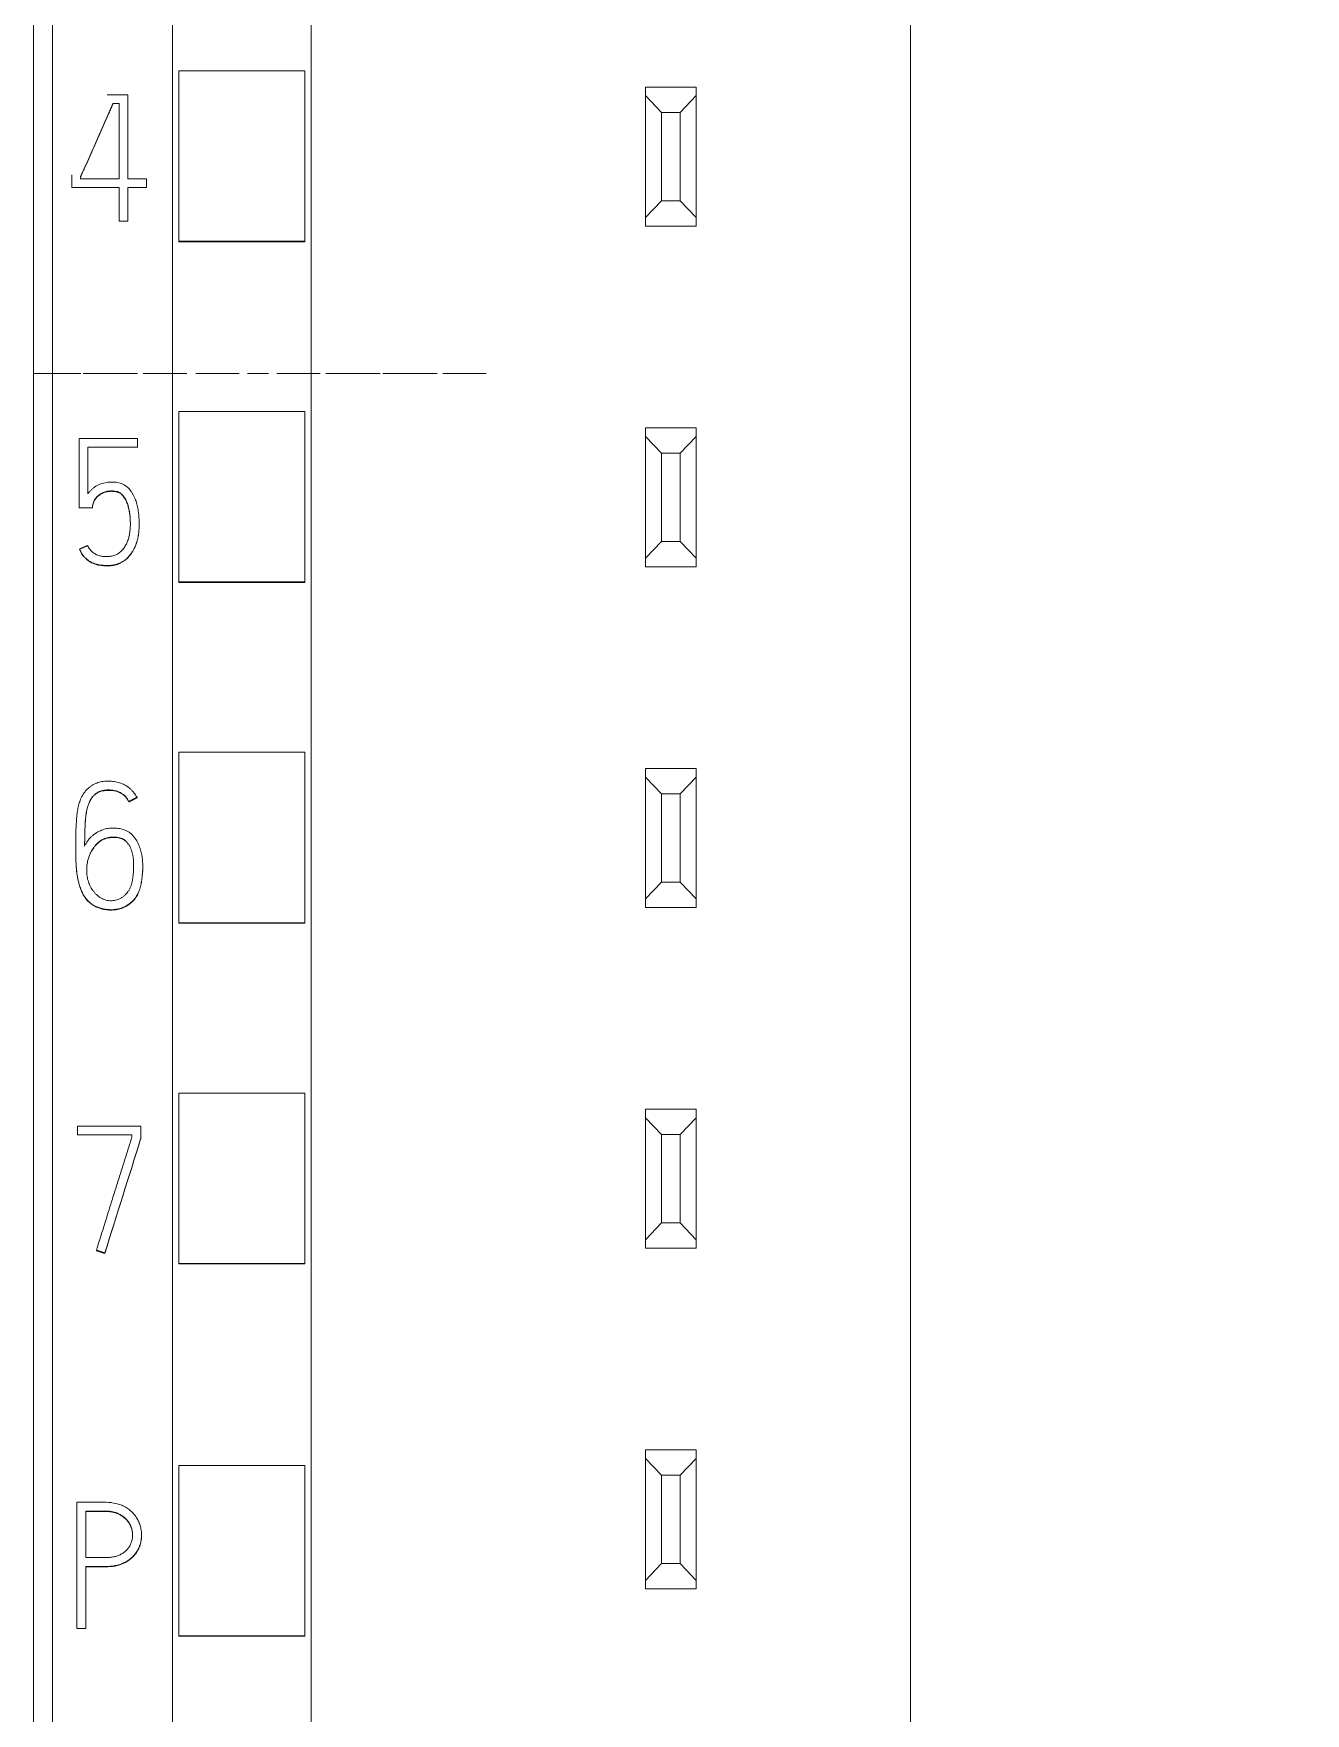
# Model space of a CAD drawing. Header units: millimetres. Extents: x 42151 to 59780, y 37376 to 44547.
# Drawn here: x 47961.03 to 47981.18, y 43200.67 to 43227.3 of the extents above; entities that cross this region are included whole.
import ezdxf

# ---------------------------------------------------------------- set-up
doc = ezdxf.new("R2010")
doc.units = ezdxf.units.MM
doc.set_wipeout_variables(frame=1)
doc.layers.add('000-PI-Oprema', color=30, linetype='Continuous', lineweight=5)
doc.layers.add('SI-ORMAR-Oprema', color=30, linetype='Continuous', lineweight=5)

# ---------------------------------------------------------------- blocks, each defined once
blk = doc.blocks.new('6ES7521-1BL00-0AB0')
blk.add_wipeout([(-17.4, 69.029), (17.4, 69.029), (17.4, -77.971), (-17.4, -77.971)]).dxf.layer = 'SI-ORMAR-Oprema'
blk.add_wipeout([(-17.4, 69.029), (17.4, 69.029), (17.4, -77.971), (-17.4, -77.971)]).dxf.layer = 'SI-ORMAR-Oprema'
at = {"layer": 'SI-ORMAR-Oprema'}
for p, q in [((-17.4, 56.709), (-17.4, -56.709)), ((17.4, 56.709), (17.4, -56.709)), ((-13, 54.429), (-13, -54.387)), ((-3.5, -51.671), (-3.5, 49.229)), ((-17.1, -10.221), (-17.1, -74.176)), ((-15.2, -10.221), (-15.2, -74.176)), ((-15.1, -25.21), (-15.1, -22.509)), ((-13.1, -22.509), (-15.1, -22.509)), ((-13.1, -25.21), (-13.1, -22.509)), ((-16.234, -22.893), (-15.904, -22.893)), ((-15.904, -22.893), (-15.904, -24.224)), ((-7.7, -22.771), (-6.9, -22.771)), ((-7.7, -22.905), (-7.7, -22.771)), ((-6.9, -22.771), (-6.9, -22.905)), ((-16.046, -23.032), (-16.143, -23.032)), ((-16.046, -24.224), (-16.046, -23.032)), ((-7.45, -23.171), (-7.7, -22.905)), ((-7.7, -24.838), (-7.7, -22.905)), ((-6.9, -22.905), (-7.15, -23.171)), ((-6.9, -22.905), (-6.9, -24.838)), ((-7.15, -23.171), (-7.45, -23.171)), ((-7.45, -23.171), (-7.45, -24.571)), ((-7.15, -24.571), (-7.15, -23.171)), ((-16.795, -24.363), (-16.795, -24.158)), ((-16.656, -24.188), (-16.656, -24.224)), ((-16.656, -24.224), (-16.046, -24.224)), ((-15.904, -24.224), (-15.61, -24.224)), ((-15.61, -24.224), (-15.61, -24.363)), ((-16.046, -24.363), (-16.795, -24.363)), ((-16.046, -24.892), (-16.046, -24.363)), ((-15.904, -24.363), (-15.904, -24.892)), ((-15.61, -24.363), (-15.904, -24.363)), ((-7.7, -24.838), (-7.45, -24.571)), ((-7.45, -24.571), (-7.15, -24.571)), ((-7.15, -24.571), (-6.9, -24.838)), ((-15.904, -24.892), (-16.046, -24.892)), ((-7.7, -24.971), (-7.7, -24.838)), ((-6.9, -24.971), (-7.7, -24.971)), ((-6.9, -24.838), (-6.9, -24.971)), ((-15.1, -25.222), (-15.1, -25.21)), ((-13.1, -25.21), (-15.1, -25.21)), ((-13.1, -25.222), (-15.1, -25.222)), ((-13.1, -25.222), (-13.1, -25.21)), ((-15.1, -30.612), (-15.1, -27.911)), ((-13.1, -27.911), (-15.1, -27.911)), ((-13.1, -30.612), (-13.1, -27.911)), ((-7.7, -28.171), (-6.9, -28.171)), ((-7.7, -28.305), (-7.7, -28.171)), ((-6.9, -28.171), (-6.9, -28.305)), ((-16.678, -28.338), (-16.678, -29.437)), ((-15.755, -28.338), (-16.678, -28.338)), ((-16.54, -29.215), (-16.54, -28.477)), ((-16.54, -28.477), (-15.755, -28.477)), ((-15.755, -28.477), (-15.755, -28.338)), ((-15.755, -28.477), (-15.755, -28.483)), ((-7.45, -28.571), (-7.7, -28.305)), ((-7.7, -30.238), (-7.7, -28.305)), ((-6.9, -28.305), (-7.15, -28.571)), ((-6.9, -28.305), (-6.9, -30.238)), ((-7.15, -28.571), (-7.45, -28.571)), ((-7.45, -28.571), (-7.45, -29.971)), ((-7.15, -29.971), (-7.15, -28.571)), ((-16.678, -29.437), (-16.678, -29.443)), ((-16.678, -29.437), (-16.467, -29.437)), ((-16.467, -29.437), (-16.467, -29.443)), ((-15.727, -29.702), (-15.727, -29.696)), ((-7.7, -30.238), (-7.45, -29.971)), ((-7.45, -29.971), (-7.15, -29.971)), ((-7.15, -29.971), (-6.9, -30.238)), ((-16.673, -30.094), (-16.673, -30.1)), ((-7.7, -30.371), (-7.7, -30.238)), ((-6.9, -30.238), (-6.9, -30.371)), ((-15.1, -30.622), (-15.1, -30.612)), ((-13.1, -30.612), (-15.1, -30.612)), ((-13.1, -30.622), (-13.1, -30.612)), ((-6.9, -30.371), (-7.7, -30.371)), ((-13.1, -30.622), (-15.1, -30.622)), ((-15.1, -36.014), (-15.1, -33.312)), ((-13.1, -33.312), (-15.1, -33.312)), ((-13.1, -36.014), (-13.1, -33.312)), ((-7.7, -33.571), (-6.9, -33.571)), ((-7.7, -33.705), (-7.7, -33.571)), ((-7.7, -35.638), (-7.7, -33.705)), ((-7.45, -33.971), (-7.7, -33.705)), ((-6.9, -33.705), (-7.15, -33.971)), ((-6.9, -33.571), (-6.9, -33.705)), ((-6.9, -33.705), (-6.9, -35.638)), ((-15.761, -34.026), (-15.761, -34.032)), ((-7.15, -33.971), (-7.45, -33.971)), ((-7.45, -33.971), (-7.45, -35.371)), ((-7.15, -35.371), (-7.15, -33.971)), ((-15.889, -34.093), (-15.889, -34.099)), ((-16.733, -34.833), (-16.733, -34.839)), ((-15.67, -35.133), (-15.67, -35.126)), ((-7.7, -35.638), (-7.45, -35.371)), ((-7.45, -35.371), (-7.15, -35.371)), ((-7.15, -35.371), (-6.9, -35.638)), ((-7.7, -35.771), (-7.7, -35.638)), ((-6.9, -35.638), (-6.9, -35.771)), ((-6.9, -35.771), (-7.7, -35.771)), ((-15.1, -36.022), (-15.1, -36.014)), ((-13.1, -36.014), (-15.1, -36.014)), ((-13.1, -36.022), (-15.1, -36.022)), ((-13.1, -36.022), (-13.1, -36.014)), ((-15.1, -41.415), (-15.1, -38.714)), ((-13.1, -38.714), (-15.1, -38.714)), ((-13.1, -41.415), (-13.1, -38.714)), ((-7.7, -38.971), (-6.9, -38.971)), ((-7.7, -39.105), (-7.7, -38.971)), ((-7.45, -39.371), (-7.7, -39.105)), ((-7.7, -41.038), (-7.7, -39.105)), ((-6.9, -39.105), (-7.15, -39.371)), ((-6.9, -38.971), (-6.9, -39.105)), ((-6.9, -39.105), (-6.9, -41.038)), ((-16.702, -39.378), (-16.702, -39.237)), ((-16.702, -39.237), (-15.703, -39.237)), ((-15.842, -39.378), (-16.702, -39.378)), ((-15.842, -39.417), (-15.842, -39.378)), ((-15.703, -39.237), (-15.703, -39.44)), ((-7.15, -39.371), (-7.45, -39.371)), ((-7.45, -39.371), (-7.45, -40.771)), ((-7.15, -40.771), (-7.15, -39.371)), ((-15.703, -39.44), (-15.703, -39.446)), ((-7.7, -41.038), (-7.45, -40.771)), ((-7.45, -40.771), (-7.15, -40.771)), ((-7.15, -40.771), (-6.9, -41.038)), ((-16.405, -41.205), (-16.405, -41.211)), ((-16.272, -41.249), (-16.272, -41.255)), ((-7.7, -41.171), (-7.7, -41.038)), ((-6.9, -41.171), (-7.7, -41.171)), ((-6.9, -41.038), (-6.9, -41.171)), ((-15.1, -41.422), (-15.1, -41.415)), ((-13.1, -41.415), (-15.1, -41.415)), ((-13.1, -41.422), (-15.1, -41.422)), ((-13.1, -41.422), (-13.1, -41.415)), ((-17.4, -42.571), (-17.508, -42.571)), ((-7.7, -44.371), (-6.9, -44.371)), ((-7.7, -44.505), (-7.7, -44.371)), ((-6.9, -44.371), (-6.9, -44.505)), ((-15.1, -47.317), (-15.1, -44.616)), ((-13.1, -44.616), (-15.1, -44.616)), ((-13.1, -47.317), (-13.1, -44.616)), ((-7.45, -44.771), (-7.7, -44.505)), ((-7.7, -46.438), (-7.7, -44.505)), ((-6.9, -44.505), (-7.15, -44.771)), ((-6.9, -44.505), (-6.9, -46.438)), ((-7.15, -44.771), (-7.45, -44.771)), ((-7.45, -44.771), (-7.45, -46.171)), ((-7.15, -46.171), (-7.15, -44.771)), ((-16.716, -45.199), (-16.716, -47.201)), ((-16.574, -46.076), (-16.574, -45.341)), ((-15.689, -45.727), (-15.689, -45.721)), ((-16.574, -47.201), (-16.574, -46.218)), ((-7.7, -46.438), (-7.45, -46.171)), ((-7.45, -46.171), (-7.15, -46.171)), ((-7.15, -46.171), (-6.9, -46.438)), ((-7.7, -46.571), (-7.7, -46.438)), ((-6.9, -46.571), (-7.7, -46.571)), ((-6.9, -46.438), (-6.9, -46.571)), ((-16.716, -47.201), (-16.574, -47.201)), ((-15.1, -47.321), (-15.1, -47.317)), ((-13.1, -47.317), (-15.1, -47.317)), ((-13.1, -47.321), (-15.1, -47.321)), ((-13.1, -47.321), (-13.1, -47.317))]:
    blk.add_line(p, q, dxfattribs=at)
for centre, major_axis, ratio, start_param, end_param in [((-3.572, -63.051), (314.539, 1001.971), 0.017758, 1.552804, 1.55461), ((-3.592, -63.006), (314.236, 1001.002), 0.017743, 1.552827, 1.554635)]:
    blk.add_ellipse(centre, major_axis=major_axis, ratio=ratio, start_param=start_param, end_param=end_param, dxfattribs=at)
for points, knots in [([(-16.143, -23.032), (-16.153, -23.056), (-16.164, -23.08), (-16.185, -23.129), (-16.196, -23.153), (-16.228, -23.225), (-16.249, -23.273), (-16.291, -23.37), (-16.312, -23.418), (-16.355, -23.514), (-16.377, -23.563), (-16.42, -23.659), (-16.441, -23.707), (-16.484, -23.803), (-16.505, -23.851), (-16.548, -23.948), (-16.569, -23.996), (-16.602, -24.068), (-16.613, -24.092), (-16.629, -24.128), (-16.634, -24.14), (-16.645, -24.164), (-16.65, -24.176), (-16.656, -24.188)], [0, 0, 0, 0, 0.0625, 0.0625, 0.125, 0.125, 0.25, 0.25, 0.375, 0.375, 0.5, 0.5, 0.625, 0.625, 0.75, 0.75, 0.875, 0.875, 0.9375, 0.9375, 0.96875, 0.96875, 1, 1, 1, 1]), ([(-16.656, -24.194), (-16.65, -24.182), (-16.645, -24.17), (-16.634, -24.146), (-16.629, -24.134), (-16.613, -24.098), (-16.602, -24.074), (-16.569, -24.002), (-16.548, -23.954), (-16.505, -23.858), (-16.484, -23.809), (-16.441, -23.713), (-16.42, -23.665), (-16.377, -23.569), (-16.355, -23.521), (-16.312, -23.424), (-16.291, -23.376), (-16.249, -23.279), (-16.228, -23.231), (-16.196, -23.159), (-16.185, -23.135), (-16.164, -23.086), (-16.153, -23.062), (-16.143, -23.038)], [0, 0, 0, 0, 0.03125, 0.03125, 0.0625, 0.0625, 0.125, 0.125, 0.25, 0.25, 0.375, 0.375, 0.5, 0.5, 0.625, 0.625, 0.75, 0.75, 0.875, 0.875, 0.9375, 0.9375, 1, 1, 1, 1]), ([(-17.274, -27.311), (-17.15, -27.311), (-17.026, -27.311), (-16.902, -27.311), (-16.861, -27.311), (-16.82, -27.311), (-16.779, -27.311), (-16.737, -27.311), (-16.696, -27.311), (-16.654, -27.311), (-16.773, -27.311), (-16.893, -27.311), (-17.013, -27.311), (-17.061, -27.311), (-17.11, -27.311), (-17.159, -27.311), (-17.277, -27.311), (-17.396, -27.311), (-17.514, -27.311), (-17.475, -27.311), (-17.436, -27.311), (-17.397, -27.311), (-17.356, -27.311), (-17.315, -27.311), (-17.274, -27.311)], [0, 0, 0, 0, 0.102754, 0.102754, 0.102754, 0.205071, 0.205071, 0.205071, 0.239517, 0.239517, 0.239517, 0.532428, 0.532428, 0.532428, 0.572713, 0.572713, 0.572713, 0.865353, 0.865353, 0.865353, 0.897683, 0.897683, 0.897683, 1, 1, 1, 1]), ([(-17.026, -27.311), (-16.996, -27.311), (-16.966, -27.311), (-16.936, -27.311), (-17.037, -27.311), (-17.139, -27.311), (-17.24, -27.311), (-17.209, -27.311), (-17.179, -27.311), (-17.124, -27.311), (-17.104, -27.311), (-17.087, -27.311), (-17.068, -27.311), (-17.048, -27.311), (-17.026, -27.311)], [0, 0, 0, 0, 0.214674, 0.214674, 0.214674, 0.449143, 0.449143, 0.449143, 0.663766, 0.663766, 0.840009, 0.840009, 0.840009, 1, 1, 1, 1]), ([(-16.374, -27.311), (-16.25, -27.311), (-16.125, -27.311), (-16.001, -27.311), (-15.96, -27.311), (-15.919, -27.311), (-15.878, -27.311), (-15.837, -27.311), (-15.795, -27.311), (-15.753, -27.311), (-15.873, -27.311), (-15.993, -27.311), (-16.112, -27.311), (-16.161, -27.311), (-16.209, -27.311), (-16.258, -27.311), (-16.377, -27.311), (-16.495, -27.311), (-16.614, -27.311), (-16.575, -27.311), (-16.536, -27.311), (-16.497, -27.311), (-16.456, -27.311), (-16.415, -27.311), (-16.374, -27.311)], [0, 0, 0, 0, 0.102754, 0.102754, 0.102754, 0.205071, 0.205071, 0.205071, 0.239517, 0.239517, 0.239517, 0.532428, 0.532428, 0.532428, 0.572713, 0.572713, 0.572713, 0.865353, 0.865353, 0.865353, 0.897683, 0.897683, 0.897683, 1, 1, 1, 1]), ([(-16.125, -27.311), (-16.095, -27.311), (-16.066, -27.311), (-16.036, -27.311), (-16.137, -27.311), (-16.238, -27.311), (-16.339, -27.311), (-16.309, -27.311), (-16.278, -27.311), (-16.223, -27.311), (-16.203, -27.311), (-16.186, -27.311), (-16.168, -27.311), (-16.147, -27.311), (-16.125, -27.311)], [0, 0, 0, 0, 0.214674, 0.214674, 0.214674, 0.449143, 0.449143, 0.449143, 0.663766, 0.663766, 0.840009, 0.840009, 0.840009, 1, 1, 1, 1]), ([(-15.058, -27.311), (-15.116, -27.311), (-15.202, -27.311), (-15.547, -27.311), (-15.662, -27.311), (-15.662, -27.311), (-15.634, -27.311), (-15.521, -27.311), (-15.434, -27.311), (-15.189, -27.311), (-15.096, -27.311), (-14.995, -27.311), (-14.974, -27.311), (-14.974, -27.311), (-15.002, -27.311), (-15.058, -27.311)], [0, 0, 0, 0, 0.124815, 0.124815, 0.371879, 0.371879, 0.499452, 0.499452, 0.627025, 0.627025, 0.768837, 0.768837, 0.877113, 0.877113, 1, 1, 1, 1]), ([(-15.505, -27.311), (-15.468, -27.311), (-15.406, -27.311), (-15.237, -27.311), (-15.178, -27.311), (-15.108, -27.311), (-15.091, -27.311), (-15.091, -27.311), (-15.104, -27.311), (-15.168, -27.311), (-15.23, -27.311), (-15.398, -27.311), (-15.458, -27.311), (-15.528, -27.311), (-15.545, -27.311), (-15.545, -27.311), (-15.532, -27.311), (-15.505, -27.311)], [0, 0, 0, 0, 0.148649, 0.148649, 0.283946, 0.283946, 0.397779, 0.397779, 0.501147, 0.501147, 0.64939, 0.64939, 0.785131, 0.785131, 0.900096, 0.900096, 1, 1, 1, 1]), ([(-14.226, -27.311), (-14.283, -27.311), (-14.369, -27.311), (-14.714, -27.311), (-14.829, -27.311), (-14.829, -27.311), (-14.801, -27.311), (-14.688, -27.311), (-14.602, -27.311), (-14.356, -27.311), (-14.263, -27.311), (-14.162, -27.311), (-14.141, -27.311), (-14.141, -27.311), (-14.169, -27.311), (-14.226, -27.311)], [0, 0, 0, 0, 0.124815, 0.124815, 0.371879, 0.371879, 0.499452, 0.499452, 0.627025, 0.627025, 0.768837, 0.768837, 0.877113, 0.877113, 1, 1, 1, 1]), ([(-14.672, -27.311), (-14.636, -27.311), (-14.573, -27.311), (-14.404, -27.311), (-14.345, -27.311), (-14.275, -27.311), (-14.258, -27.311), (-14.258, -27.311), (-14.271, -27.311), (-14.335, -27.311), (-14.397, -27.311), (-14.566, -27.311), (-14.625, -27.311), (-14.695, -27.311), (-14.712, -27.311), (-14.712, -27.311), (-14.699, -27.311), (-14.672, -27.311)], [0, 0, 0, 0, 0.148649, 0.148649, 0.283946, 0.283946, 0.397779, 0.397779, 0.501147, 0.501147, 0.64939, 0.64939, 0.785131, 0.785131, 0.900096, 0.900096, 1, 1, 1, 1]), ([(-14.01, -27.311), (-14.01, -27.311), (-14.01, -27.311), (-14.01, -27.311), (-13.899, -27.311), (-13.788, -27.311), (-13.677, -27.311), (-13.677, -27.311), (-13.677, -27.311), (-13.677, -27.311), (-13.788, -27.311), (-13.899, -27.311), (-14.01, -27.311)], [0, 0, 0, 0, 0.104454, 0.104454, 0.104454, 0.5, 0.5, 0.5, 0.604454, 0.604454, 0.604454, 1, 1, 1, 1]), ([(-12.943, -27.311), (-13, -27.311), (-13.086, -27.311), (-13.432, -27.311), (-13.547, -27.311), (-13.547, -27.311), (-13.518, -27.311), (-13.406, -27.311), (-13.319, -27.311), (-13.074, -27.311), (-12.981, -27.311), (-12.88, -27.311), (-12.859, -27.311), (-12.859, -27.311), (-12.887, -27.311), (-12.943, -27.311)], [0, 0, 0, 0, 0.124815, 0.124815, 0.371879, 0.371879, 0.499452, 0.499452, 0.627025, 0.627025, 0.768837, 0.768837, 0.877113, 0.877113, 1, 1, 1, 1]), ([(-13.39, -27.311), (-13.353, -27.311), (-13.291, -27.311), (-13.122, -27.311), (-13.063, -27.311), (-12.992, -27.311), (-12.976, -27.311), (-12.976, -27.311), (-12.989, -27.311), (-13.053, -27.311), (-13.115, -27.311), (-13.283, -27.311), (-13.343, -27.311), (-13.413, -27.311), (-13.429, -27.311), (-13.429, -27.311), (-13.416, -27.311), (-13.39, -27.311)], [0, 0, 0, 0, 0.148649, 0.148649, 0.283946, 0.283946, 0.397779, 0.397779, 0.501147, 0.501147, 0.64939, 0.64939, 0.785131, 0.785131, 0.900096, 0.900096, 1, 1, 1, 1]), ([(-12.526, -27.311), (-12.401, -27.311), (-12.277, -27.311), (-12.153, -27.311), (-12.112, -27.311), (-12.071, -27.311), (-12.03, -27.311), (-11.988, -27.311), (-11.947, -27.311), (-11.905, -27.311), (-12.025, -27.311), (-12.144, -27.311), (-12.264, -27.311), (-12.312, -27.311), (-12.361, -27.311), (-12.41, -27.311), (-12.528, -27.311), (-12.647, -27.311), (-12.766, -27.311), (-12.727, -27.311), (-12.687, -27.311), (-12.648, -27.311), (-12.607, -27.311), (-12.566, -27.311), (-12.526, -27.311)], [0, 0, 0, 0, 0.102754, 0.102754, 0.102754, 0.205071, 0.205071, 0.205071, 0.239517, 0.239517, 0.239517, 0.532428, 0.532428, 0.532428, 0.572713, 0.572713, 0.572713, 0.865353, 0.865353, 0.865353, 0.897683, 0.897683, 0.897683, 1, 1, 1, 1]), ([(-12.277, -27.311), (-12.247, -27.311), (-12.217, -27.311), (-12.188, -27.311), (-12.289, -27.311), (-12.39, -27.311), (-12.491, -27.311), (-12.461, -27.311), (-12.43, -27.311), (-12.375, -27.311), (-12.355, -27.311), (-12.338, -27.311), (-12.319, -27.311), (-12.299, -27.311), (-12.277, -27.311)], [0, 0, 0, 0, 0.214674, 0.214674, 0.214674, 0.449143, 0.449143, 0.449143, 0.663766, 0.663766, 0.840009, 0.840009, 0.840009, 1, 1, 1, 1]), ([(-11.625, -27.311), (-11.501, -27.311), (-11.377, -27.311), (-11.252, -27.311), (-11.211, -27.311), (-11.171, -27.311), (-11.13, -27.311), (-11.088, -27.311), (-11.046, -27.311), (-11.005, -27.311), (-11.124, -27.311), (-11.244, -27.311), (-11.363, -27.311), (-11.412, -27.311), (-11.461, -27.311), (-11.509, -27.311), (-11.628, -27.311), (-11.747, -27.311), (-11.865, -27.311), (-11.826, -27.311), (-11.787, -27.311), (-11.748, -27.311), (-11.707, -27.311), (-11.666, -27.311), (-11.625, -27.311)], [0, 0, 0, 0, 0.102754, 0.102754, 0.102754, 0.205071, 0.205071, 0.205071, 0.239517, 0.239517, 0.239517, 0.532428, 0.532428, 0.532428, 0.572713, 0.572713, 0.572713, 0.865353, 0.865353, 0.865353, 0.897683, 0.897683, 0.897683, 1, 1, 1, 1]), ([(-11.376, -27.311), (-11.346, -27.311), (-11.317, -27.311), (-11.287, -27.311), (-11.388, -27.311), (-11.489, -27.311), (-11.59, -27.311), (-11.56, -27.311), (-11.53, -27.311), (-11.474, -27.311), (-11.454, -27.311), (-11.437, -27.311), (-11.419, -27.311), (-11.398, -27.311), (-11.376, -27.311)], [0, 0, 0, 0, 0.214674, 0.214674, 0.214674, 0.449143, 0.449143, 0.449143, 0.663766, 0.663766, 0.840009, 0.840009, 0.840009, 1, 1, 1, 1]), ([(-10.31, -27.311), (-10.367, -27.311), (-10.453, -27.311), (-10.798, -27.311), (-10.913, -27.311), (-10.913, -27.311), (-10.885, -27.311), (-10.772, -27.311), (-10.685, -27.311), (-10.44, -27.311), (-10.347, -27.311), (-10.246, -27.311), (-10.225, -27.311), (-10.225, -27.311), (-10.253, -27.311), (-10.31, -27.311)], [0, 0, 0, 0, 0.124815, 0.124815, 0.371879, 0.371879, 0.499452, 0.499452, 0.627025, 0.627025, 0.768837, 0.768837, 0.877113, 0.877113, 1, 1, 1, 1]), ([(-10.756, -27.311), (-10.72, -27.311), (-10.657, -27.311), (-10.488, -27.311), (-10.429, -27.311), (-10.359, -27.311), (-10.342, -27.311), (-10.342, -27.311), (-10.355, -27.311), (-10.419, -27.311), (-10.481, -27.311), (-10.65, -27.311), (-10.709, -27.311), (-10.779, -27.311), (-10.796, -27.311), (-10.796, -27.311), (-10.783, -27.311), (-10.756, -27.311)], [0, 0, 0, 0, 0.148649, 0.148649, 0.283946, 0.283946, 0.397779, 0.397779, 0.501147, 0.501147, 0.64939, 0.64939, 0.785131, 0.785131, 0.900096, 0.900096, 1, 1, 1, 1]), ([(-16.673, -30.094), (-16.66, -30.12), (-16.647, -30.146), (-16.623, -30.182), (-16.614, -30.194), (-16.595, -30.216), (-16.585, -30.226), (-16.564, -30.246), (-16.552, -30.255), (-16.529, -30.272), (-16.517, -30.28), (-16.492, -30.295), (-16.48, -30.302), (-16.453, -30.315), (-16.439, -30.32), (-16.412, -30.329), (-16.398, -30.333), (-16.369, -30.34), (-16.355, -30.343), (-16.326, -30.347), (-16.311, -30.348), (-16.289, -30.349), (-16.282, -30.35), (-16.267, -30.351), (-16.26, -30.351), (-16.238, -30.352), (-16.224, -30.352), (-16.194, -30.351), (-16.18, -30.35), (-16.151, -30.347), (-16.136, -30.344), (-16.107, -30.338), (-16.093, -30.334), (-16.051, -30.321), (-16.024, -30.309), (-15.986, -30.287), (-15.973, -30.279), (-15.95, -30.262), (-15.938, -30.253), (-15.916, -30.234), (-15.906, -30.223), (-15.886, -30.202), (-15.876, -30.19), (-15.849, -30.155), (-15.833, -30.131), (-15.812, -30.092), (-15.806, -30.079), (-15.793, -30.053), (-15.787, -30.039), (-15.771, -29.998), (-15.762, -29.97), (-15.748, -29.914), (-15.742, -29.885), (-15.735, -29.842), (-15.733, -29.828), (-15.731, -29.799), (-15.729, -29.784), (-15.727, -29.74), (-15.727, -29.711), (-15.727, -29.652), (-15.729, -29.594), (-15.735, -29.536), (-15.743, -29.478), (-15.747, -29.449), (-15.757, -29.406), (-15.76, -29.392), (-15.768, -29.363), (-15.772, -29.349), (-15.786, -29.307), (-15.797, -29.28), (-15.816, -29.24), (-15.823, -29.227), (-15.838, -29.202), (-15.846, -29.19), (-15.872, -29.154), (-15.891, -29.132), (-15.935, -29.093), (-15.96, -29.077), (-16, -29.057), (-16.013, -29.051), (-16.042, -29.042), (-16.056, -29.039), (-16.085, -29.033), (-16.099, -29.031), (-16.129, -29.029), (-16.144, -29.029), (-16.173, -29.029), (-16.188, -29.03), (-16.217, -29.032), (-16.231, -29.034), (-16.26, -29.038), (-16.275, -29.041), (-16.303, -29.049), (-16.318, -29.053), (-16.346, -29.062), (-16.359, -29.068), (-16.386, -29.08), (-16.399, -29.087), (-16.424, -29.103), (-16.436, -29.111), (-16.46, -29.129), (-16.471, -29.138), (-16.492, -29.158), (-16.503, -29.169), (-16.522, -29.191), (-16.531, -29.202), (-16.54, -29.215)], [0, 0, 0, 0, 0.03125, 0.03125, 0.046875, 0.046875, 0.0625, 0.0625, 0.078125, 0.078125, 0.09375, 0.09375, 0.109375, 0.109375, 0.125, 0.125, 0.140625, 0.140625, 0.15625, 0.15625, 0.171875, 0.171875, 0.179688, 0.179688, 0.1875, 0.1875, 0.203125, 0.203125, 0.21875, 0.21875, 0.234375, 0.234375, 0.25, 0.25, 0.28125, 0.28125, 0.296875, 0.296875, 0.3125, 0.3125, 0.328125, 0.328125, 0.34375, 0.34375, 0.375, 0.375, 0.390625, 0.390625, 0.40625, 0.40625, 0.4375, 0.4375, 0.46875, 0.46875, 0.484375, 0.484375, 0.5, 0.5, 0.53125, 0.53125, 0.5625, 0.59375, 0.59375, 0.625, 0.625, 0.640625, 0.640625, 0.65625, 0.65625, 0.6875, 0.6875, 0.703125, 0.703125, 0.71875, 0.71875, 0.75, 0.75, 0.78125, 0.78125, 0.796875, 0.796875, 0.8125, 0.8125, 0.828125, 0.828125, 0.84375, 0.84375, 0.859375, 0.859375, 0.875, 0.875, 0.890625, 0.890625, 0.90625, 0.90625, 0.921875, 0.921875, 0.9375, 0.9375, 0.953125, 0.953125, 0.96875, 0.96875, 0.984375, 0.984375, 1, 1, 1, 1]), ([(-16.467, -29.437), (-16.467, -29.413), (-16.464, -29.39), (-16.455, -29.357), (-16.451, -29.346), (-16.442, -29.325), (-16.436, -29.315), (-16.424, -29.295), (-16.417, -29.286), (-16.402, -29.268), (-16.394, -29.26), (-16.377, -29.244), (-16.368, -29.237), (-16.349, -29.223), (-16.34, -29.217), (-16.32, -29.206), (-16.309, -29.2), (-16.288, -29.191), (-16.277, -29.188), (-16.244, -29.178), (-16.221, -29.173), (-16.187, -29.171), (-16.175, -29.17), (-16.152, -29.17), (-16.14, -29.171), (-16.117, -29.173), (-16.106, -29.175), (-16.089, -29.178), (-16.083, -29.18), (-16.072, -29.183), (-16.067, -29.185), (-16.05, -29.191), (-16.04, -29.196), (-16.02, -29.208), (-16.011, -29.215), (-15.994, -29.23), (-15.986, -29.239), (-15.971, -29.257), (-15.964, -29.266), (-15.946, -29.296), (-15.935, -29.316), (-15.918, -29.359), (-15.91, -29.381), (-15.89, -29.447), (-15.881, -29.492), (-15.873, -29.56), (-15.871, -29.583), (-15.868, -29.629), (-15.867, -29.652), (-15.866, -29.721), (-15.868, -29.767), (-15.876, -29.835), (-15.88, -29.858), (-15.887, -29.892), (-15.89, -29.903), (-15.896, -29.925), (-15.9, -29.936), (-15.911, -29.969), (-15.92, -29.991), (-15.935, -30.022), (-15.941, -30.032), (-15.953, -30.052), (-15.959, -30.062), (-15.979, -30.09), (-15.994, -30.107), (-16.019, -30.132), (-16.027, -30.139), (-16.046, -30.154), (-16.055, -30.161), (-16.075, -30.173), (-16.085, -30.178), (-16.106, -30.188), (-16.117, -30.192), (-16.151, -30.202), (-16.173, -30.206), (-16.208, -30.209), (-16.22, -30.21), (-16.243, -30.211), (-16.255, -30.211), (-16.289, -30.21), (-16.312, -30.207), (-16.346, -30.2), (-16.357, -30.197), (-16.379, -30.19), (-16.39, -30.186), (-16.422, -30.171), (-16.442, -30.159), (-16.47, -30.138), (-16.479, -30.13), (-16.495, -30.114), (-16.51, -30.096), (-16.523, -30.077), (-16.535, -30.057), (-16.54, -30.046), (-16.545, -30.036)], [0, 0, 0, 0, 0.03125, 0.03125, 0.046875, 0.046875, 0.0625, 0.0625, 0.078125, 0.078125, 0.09375, 0.09375, 0.109375, 0.109375, 0.125, 0.125, 0.140625, 0.140625, 0.15625, 0.15625, 0.1875, 0.1875, 0.203125, 0.203125, 0.21875, 0.21875, 0.234375, 0.234375, 0.242187, 0.242187, 0.25, 0.25, 0.265625, 0.265625, 0.28125, 0.28125, 0.296875, 0.296875, 0.3125, 0.3125, 0.34375, 0.34375, 0.375, 0.375, 0.4375, 0.4375, 0.46875, 0.46875, 0.5, 0.5, 0.5625, 0.5625, 0.59375, 0.59375, 0.609375, 0.609375, 0.625, 0.625, 0.65625, 0.65625, 0.671875, 0.671875, 0.6875, 0.6875, 0.71875, 0.71875, 0.734375, 0.734375, 0.75, 0.75, 0.765625, 0.765625, 0.78125, 0.78125, 0.8125, 0.8125, 0.828125, 0.828125, 0.84375, 0.84375, 0.875, 0.875, 0.890625, 0.890625, 0.90625, 0.90625, 0.9375, 0.9375, 0.953125, 0.953125, 0.96875, 0.984375, 0.984375, 1, 1, 1, 1]), ([(-15.866, -29.7), (-15.866, -29.694), (-15.866, -29.688), (-15.867, -29.659), (-15.868, -29.637), (-15.871, -29.591), (-15.873, -29.568), (-15.878, -29.523), (-15.882, -29.5), (-15.891, -29.454), (-15.897, -29.432), (-15.907, -29.399), (-15.91, -29.388), (-15.918, -29.366), (-15.922, -29.355), (-15.935, -29.323), (-15.945, -29.302), (-15.964, -29.273), (-15.971, -29.264), (-15.985, -29.245), (-15.993, -29.237), (-16.01, -29.221), (-16.019, -29.214), (-16.039, -29.202), (-16.05, -29.197), (-16.072, -29.189), (-16.083, -29.186), (-16.106, -29.181), (-16.117, -29.179), (-16.14, -29.177), (-16.151, -29.176), (-16.174, -29.176), (-16.186, -29.177), (-16.209, -29.179), (-16.221, -29.18), (-16.243, -29.184), (-16.266, -29.19), (-16.287, -29.197), (-16.309, -29.206), (-16.319, -29.211), (-16.349, -29.229), (-16.368, -29.242), (-16.394, -29.265), (-16.402, -29.274), (-16.417, -29.291), (-16.424, -29.301), (-16.436, -29.32), (-16.441, -29.33), (-16.451, -29.352), (-16.455, -29.363), (-16.461, -29.385), (-16.463, -29.396), (-16.466, -29.419), (-16.467, -29.431), (-16.467, -29.443)], [0, 0, 0, 0, 0.015899, 0.015899, 0.077406, 0.077406, 0.138912, 0.138912, 0.200418, 0.200418, 0.261925, 0.261925, 0.292678, 0.292678, 0.323431, 0.323431, 0.384937, 0.384937, 0.41569, 0.41569, 0.446443, 0.446443, 0.477197, 0.477197, 0.50795, 0.50795, 0.538703, 0.538703, 0.569456, 0.569456, 0.600209, 0.600209, 0.630962, 0.630962, 0.661715, 0.661715, 0.692469, 0.723222, 0.723222, 0.753975, 0.753975, 0.815481, 0.815481, 0.846234, 0.846234, 0.876987, 0.876987, 0.907741, 0.907741, 0.938494, 0.938494, 0.969247, 0.969247, 1, 1, 1, 1]), ([(-15.727, -29.702), (-15.727, -29.723), (-15.727, -29.745), (-15.73, -29.795), (-15.732, -29.824), (-15.738, -29.867), (-15.74, -29.882), (-15.746, -29.911), (-15.749, -29.925), (-15.76, -29.968), (-15.768, -29.996), (-15.789, -30.051), (-15.801, -30.078), (-15.829, -30.13), (-15.844, -30.155), (-15.871, -30.19), (-15.88, -30.201), (-15.899, -30.223), (-15.91, -30.234), (-15.942, -30.264), (-15.966, -30.281), (-16.004, -30.304), (-16.017, -30.31), (-16.043, -30.323), (-16.057, -30.329), (-16.099, -30.343), (-16.127, -30.35), (-16.171, -30.356), (-16.186, -30.357), (-16.215, -30.358), (-16.23, -30.358), (-16.259, -30.357), (-16.274, -30.356), (-16.303, -30.355), (-16.318, -30.354), (-16.347, -30.35), (-16.362, -30.348), (-16.391, -30.341), (-16.405, -30.337), (-16.433, -30.328), (-16.447, -30.323), (-16.474, -30.311), (-16.487, -30.305), (-16.512, -30.29), (-16.525, -30.281), (-16.549, -30.264), (-16.56, -30.255), (-16.582, -30.235), (-16.592, -30.225), (-16.612, -30.203), (-16.621, -30.191), (-16.646, -30.154), (-16.66, -30.127), (-16.673, -30.1)], [0, 0, 0, 0, 0.044434, 0.044434, 0.104157, 0.104157, 0.134018, 0.134018, 0.16388, 0.16388, 0.223602, 0.223602, 0.283325, 0.283325, 0.343048, 0.343048, 0.37291, 0.37291, 0.402771, 0.402771, 0.462494, 0.462494, 0.492355, 0.492355, 0.522217, 0.522217, 0.58194, 0.58194, 0.611801, 0.611801, 0.641663, 0.641663, 0.671524, 0.671524, 0.701386, 0.701386, 0.731247, 0.731247, 0.761108, 0.761108, 0.79097, 0.79097, 0.820831, 0.820831, 0.850693, 0.850693, 0.880554, 0.880554, 0.910416, 0.910416, 0.940277, 0.940277, 1, 1, 1, 1]), ([(-15.761, -34.026), (-15.776, -34.001), (-15.792, -33.977), (-15.819, -33.943), (-15.828, -33.932), (-15.848, -33.91), (-15.858, -33.9), (-15.89, -33.871), (-15.914, -33.854), (-15.951, -33.832), (-15.964, -33.825), (-15.99, -33.813), (-16.004, -33.808), (-16.045, -33.794), (-16.073, -33.787), (-16.115, -33.779), (-16.129, -33.777), (-16.158, -33.773), (-16.173, -33.772), (-16.216, -33.77), (-16.245, -33.77), (-16.288, -33.774), (-16.302, -33.775), (-16.331, -33.78), (-16.345, -33.783), (-16.387, -33.795), (-16.414, -33.805), (-16.453, -33.825), (-16.465, -33.832), (-16.49, -33.848), (-16.501, -33.857), (-16.535, -33.884), (-16.556, -33.904), (-16.585, -33.937), (-16.594, -33.948), (-16.61, -33.972), (-16.618, -33.984), (-16.64, -34.022), (-16.652, -34.048), (-16.672, -34.102), (-16.68, -34.13), (-16.694, -34.186), (-16.7, -34.214), (-16.709, -34.27), (-16.712, -34.299), (-16.721, -34.384), (-16.725, -34.442), (-16.73, -34.557), (-16.731, -34.614), (-16.733, -34.787), (-16.734, -34.902), (-16.729, -35.046), (-16.727, -35.074), (-16.723, -35.132), (-16.721, -35.16), (-16.712, -35.246), (-16.703, -35.302), (-16.686, -35.373), (-16.682, -35.387), (-16.674, -35.415), (-16.67, -35.429), (-16.656, -35.47), (-16.646, -35.497), (-16.627, -35.536), (-16.621, -35.549), (-16.607, -35.575), (-16.599, -35.587), (-16.575, -35.624), (-16.558, -35.646), (-16.527, -35.678), (-16.517, -35.688), (-16.494, -35.706), (-16.482, -35.715), (-16.446, -35.739), (-16.42, -35.752), (-16.38, -35.769), (-16.366, -35.774), (-16.339, -35.783), (-16.325, -35.787), (-16.283, -35.798), (-16.254, -35.803), (-16.211, -35.807), (-16.196, -35.807), (-16.167, -35.808), (-16.153, -35.807), (-16.109, -35.804), (-16.081, -35.8), (-16.039, -35.79), (-16.025, -35.786), (-15.997, -35.776), (-15.984, -35.771), (-15.944, -35.753), (-15.919, -35.739), (-15.883, -35.714), (-15.871, -35.705), (-15.849, -35.687), (-15.838, -35.677), (-15.807, -35.646), (-15.789, -35.624), (-15.766, -35.587), (-15.759, -35.574), (-15.745, -35.548), (-15.739, -35.535), (-15.723, -35.495), (-15.714, -35.467), (-15.703, -35.425), (-15.7, -35.411), (-15.694, -35.383), (-15.691, -35.368), (-15.684, -35.325), (-15.68, -35.297), (-15.671, -35.211), (-15.668, -35.153), (-15.671, -35.067), (-15.673, -35.038), (-15.679, -34.981), (-15.684, -34.952), (-15.696, -34.895), (-15.704, -34.866), (-15.722, -34.811), (-15.732, -34.783), (-15.757, -34.73), (-15.772, -34.705), (-15.805, -34.657), (-15.823, -34.635), (-15.856, -34.605), (-15.867, -34.595), (-15.891, -34.578), (-15.903, -34.571), (-15.929, -34.557), (-15.943, -34.551), (-15.97, -34.541), (-15.984, -34.536), (-16.027, -34.525), (-16.055, -34.52), (-16.099, -34.515), (-16.114, -34.515), (-16.143, -34.514), (-16.158, -34.514), (-16.202, -34.517), (-16.231, -34.521), (-16.274, -34.531), (-16.288, -34.535), (-16.316, -34.544), (-16.329, -34.549), (-16.369, -34.567), (-16.394, -34.582), (-16.431, -34.606), (-16.442, -34.615), (-16.465, -34.634), (-16.476, -34.643), (-16.508, -34.674), (-16.527, -34.696), (-16.562, -34.743), (-16.577, -34.768), (-16.591, -34.795)], [0, 0, 0, 0, 0.015625, 0.015625, 0.023438, 0.023438, 0.03125, 0.03125, 0.046875, 0.046875, 0.054688, 0.054688, 0.0625, 0.0625, 0.078125, 0.078125, 0.085938, 0.085938, 0.09375, 0.09375, 0.109375, 0.109375, 0.117188, 0.117188, 0.125, 0.125, 0.140625, 0.140625, 0.148438, 0.148438, 0.15625, 0.15625, 0.171875, 0.171875, 0.179688, 0.179688, 0.1875, 0.1875, 0.203125, 0.203125, 0.21875, 0.21875, 0.234375, 0.234375, 0.25, 0.25, 0.28125, 0.28125, 0.3125, 0.3125, 0.375, 0.375, 0.390625, 0.390625, 0.40625, 0.40625, 0.4375, 0.4375, 0.445313, 0.445313, 0.453125, 0.453125, 0.46875, 0.46875, 0.476563, 0.476563, 0.484375, 0.484375, 0.5, 0.5, 0.507813, 0.507813, 0.515625, 0.515625, 0.53125, 0.53125, 0.539063, 0.539063, 0.546875, 0.546875, 0.5625, 0.5625, 0.570313, 0.570313, 0.578125, 0.578125, 0.59375, 0.59375, 0.601563, 0.601563, 0.609375, 0.609375, 0.625, 0.625, 0.632813, 0.632813, 0.640625, 0.640625, 0.65625, 0.65625, 0.664063, 0.664063, 0.671875, 0.671875, 0.6875, 0.6875, 0.695313, 0.695313, 0.703125, 0.703125, 0.71875, 0.71875, 0.75, 0.75, 0.765625, 0.765625, 0.78125, 0.78125, 0.796875, 0.796875, 0.8125, 0.8125, 0.828125, 0.828125, 0.84375, 0.84375, 0.851563, 0.851563, 0.859375, 0.859375, 0.867188, 0.867188, 0.875, 0.875, 0.890625, 0.890625, 0.898438, 0.898438, 0.90625, 0.90625, 0.921875, 0.921875, 0.929688, 0.929688, 0.9375, 0.9375, 0.953125, 0.953125, 0.960938, 0.960938, 0.96875, 0.96875, 0.984375, 0.984375, 1, 1, 1, 1]), ([(-16.591, -34.795), (-16.591, -34.733), (-16.59, -34.672), (-16.588, -34.581), (-16.587, -34.55), (-16.585, -34.489), (-16.584, -34.459), (-16.58, -34.398), (-16.577, -34.368), (-16.571, -34.307), (-16.566, -34.277), (-16.557, -34.232), (-16.554, -34.217), (-16.546, -34.187), (-16.542, -34.172), (-16.528, -34.128), (-16.517, -34.099), (-16.498, -34.065), (-16.494, -34.058), (-16.486, -34.045), (-16.482, -34.038), (-16.468, -34.02), (-16.458, -34.008), (-16.442, -33.991), (-16.437, -33.985), (-16.425, -33.975), (-16.419, -33.97), (-16.4, -33.956), (-16.387, -33.949), (-16.366, -33.938), (-16.359, -33.935), (-16.344, -33.93), (-16.337, -33.927), (-16.314, -33.921), (-16.299, -33.918), (-16.269, -33.913), (-16.253, -33.911), (-16.223, -33.909), (-16.207, -33.909), (-16.176, -33.91), (-16.16, -33.912), (-16.13, -33.916), (-16.107, -33.92), (-16.085, -33.927), (-16.07, -33.932), (-16.063, -33.935), (-16.041, -33.944), (-16.028, -33.95), (-16.001, -33.966), (-15.988, -33.975), (-15.97, -33.989), (-15.964, -33.994), (-15.952, -34.005), (-15.947, -34.01), (-15.931, -34.027), (-15.921, -34.039), (-15.904, -34.065), (-15.896, -34.079), (-15.889, -34.093)], [0, 0, 0, 0, 0.125, 0.125, 0.1875, 0.1875, 0.25, 0.25, 0.3125, 0.3125, 0.375, 0.375, 0.40625, 0.40625, 0.4375, 0.4375, 0.5, 0.5, 0.515625, 0.515625, 0.53125, 0.53125, 0.5625, 0.5625, 0.578125, 0.578125, 0.59375, 0.59375, 0.625, 0.625, 0.640625, 0.640625, 0.65625, 0.65625, 0.6875, 0.6875, 0.71875, 0.71875, 0.75, 0.75, 0.78125, 0.78125, 0.8125, 0.828125, 0.828125, 0.84375, 0.84375, 0.875, 0.875, 0.90625, 0.90625, 0.921875, 0.921875, 0.9375, 0.9375, 0.96875, 0.96875, 1, 1, 1, 1]), ([(-15.889, -34.099), (-15.903, -34.071), (-15.92, -34.046), (-15.946, -34.017), (-15.951, -34.012), (-15.963, -34.001), (-15.969, -33.996), (-15.987, -33.982), (-16.012, -33.964), (-16.04, -33.95), (-16.069, -33.938), (-16.083, -33.933), (-16.113, -33.925), (-16.128, -33.922), (-16.159, -33.918), (-16.175, -33.917), (-16.221, -33.915), (-16.252, -33.916), (-16.297, -33.924), (-16.312, -33.927), (-16.342, -33.935), (-16.357, -33.94), (-16.378, -33.95), (-16.385, -33.954), (-16.398, -33.962), (-16.405, -33.966), (-16.424, -33.98), (-16.441, -33.995), (-16.457, -34.012), (-16.467, -34.024), (-16.471, -34.03), (-16.485, -34.049), (-16.493, -34.062), (-16.508, -34.089), (-16.515, -34.103), (-16.527, -34.132), (-16.532, -34.146), (-16.546, -34.19), (-16.553, -34.22), (-16.566, -34.28), (-16.57, -34.31), (-16.577, -34.371), (-16.58, -34.402), (-16.583, -34.463), (-16.585, -34.494), (-16.587, -34.555), (-16.588, -34.586), (-16.59, -34.678), (-16.591, -34.739), (-16.591, -34.801)], [0, 0, 0, 0, 0.0625, 0.0625, 0.078125, 0.078125, 0.09375, 0.09375, 0.125, 0.15625, 0.15625, 0.1875, 0.1875, 0.21875, 0.21875, 0.25, 0.25, 0.3125, 0.3125, 0.34375, 0.34375, 0.375, 0.375, 0.390625, 0.390625, 0.40625, 0.40625, 0.4375, 0.453125, 0.453125, 0.46875, 0.46875, 0.5, 0.5, 0.53125, 0.53125, 0.5625, 0.5625, 0.625, 0.625, 0.6875, 0.6875, 0.75, 0.75, 0.8125, 0.8125, 0.875, 0.875, 1, 1, 1, 1]), ([(-15.67, -35.132), (-15.67, -35.179), (-15.672, -35.225), (-15.68, -35.299), (-15.684, -35.328), (-15.691, -35.371), (-15.693, -35.385), (-15.699, -35.414), (-15.702, -35.428), (-15.713, -35.47), (-15.722, -35.498), (-15.738, -35.538), (-15.744, -35.552), (-15.757, -35.578), (-15.764, -35.591), (-15.788, -35.628), (-15.806, -35.65), (-15.836, -35.681), (-15.846, -35.691), (-15.869, -35.709), (-15.88, -35.718), (-15.916, -35.743), (-15.942, -35.758), (-15.981, -35.776), (-15.995, -35.781), (-16.022, -35.791), (-16.036, -35.795), (-16.078, -35.806), (-16.107, -35.81), (-16.151, -35.813), (-16.165, -35.814), (-16.194, -35.814), (-16.209, -35.813), (-16.252, -35.809), (-16.281, -35.804), (-16.323, -35.794), (-16.337, -35.79), (-16.365, -35.781), (-16.379, -35.776), (-16.418, -35.759), (-16.444, -35.746), (-16.474, -35.726), (-16.48, -35.722), (-16.492, -35.714), (-16.498, -35.709), (-16.515, -35.695), (-16.526, -35.686), (-16.556, -35.655), (-16.574, -35.632), (-16.598, -35.596), (-16.605, -35.583), (-16.62, -35.558), (-16.626, -35.545), (-16.645, -35.505), (-16.655, -35.479), (-16.674, -35.424), (-16.682, -35.396), (-16.695, -35.34), (-16.701, -35.311), (-16.711, -35.254), (-16.718, -35.197), (-16.723, -35.14), (-16.727, -35.082), (-16.728, -35.053), (-16.732, -34.963), (-16.733, -34.901), (-16.733, -34.839)], [0, 0, 0, 0, 0.061997, 0.061997, 0.100843, 0.100843, 0.120266, 0.120266, 0.139688, 0.139688, 0.178534, 0.178534, 0.197957, 0.197957, 0.217379, 0.217379, 0.256225, 0.256225, 0.275648, 0.275648, 0.295071, 0.295071, 0.333916, 0.333916, 0.353339, 0.353339, 0.372762, 0.372762, 0.411607, 0.411607, 0.43103, 0.43103, 0.450453, 0.450453, 0.489298, 0.489298, 0.508721, 0.508721, 0.528144, 0.528144, 0.566989, 0.566989, 0.5767, 0.5767, 0.586412, 0.586412, 0.605835, 0.605835, 0.64468, 0.64468, 0.664103, 0.664103, 0.683526, 0.683526, 0.722371, 0.722371, 0.761217, 0.761217, 0.800062, 0.800062, 0.838908, 0.877753, 0.877753, 0.916599, 0.916599, 1, 1, 1, 1]), ([(-16.318, -34.701), (-16.292, -34.686), (-16.265, -34.675), (-16.222, -34.665), (-16.208, -34.662), (-16.178, -34.658), (-16.149, -34.655), (-16.12, -34.656), (-16.09, -34.657), (-16.075, -34.659), (-16.046, -34.664), (-16.032, -34.668), (-16.004, -34.677), (-15.99, -34.683), (-15.965, -34.697), (-15.953, -34.706), (-15.931, -34.725), (-15.92, -34.736), (-15.902, -34.759), (-15.894, -34.771), (-15.879, -34.796), (-15.872, -34.809), (-15.854, -34.849), (-15.845, -34.877), (-15.834, -34.92), (-15.831, -34.934), (-15.826, -34.963), (-15.823, -34.977), (-15.818, -35.021), (-15.816, -35.05), (-15.814, -35.108), (-15.814, -35.137), (-15.816, -35.224), (-15.821, -35.282), (-15.838, -35.369), (-15.846, -35.398), (-15.861, -35.439), (-15.866, -35.453), (-15.879, -35.48), (-15.886, -35.493), (-15.909, -35.53), (-15.927, -35.553), (-15.954, -35.578), (-15.959, -35.583), (-15.97, -35.593), (-15.976, -35.598), (-15.993, -35.611), (-16.006, -35.619), (-16.031, -35.633), (-16.044, -35.639), (-16.072, -35.649), (-16.1, -35.658), (-16.129, -35.662), (-16.159, -35.665), (-16.174, -35.665), (-16.203, -35.664), (-16.218, -35.662), (-16.246, -35.657), (-16.261, -35.653), (-16.303, -35.639), (-16.329, -35.625), (-16.366, -35.6), (-16.377, -35.591), (-16.4, -35.572), (-16.421, -35.552), (-16.44, -35.53), (-16.459, -35.507), (-16.467, -35.495), (-16.492, -35.458), (-16.505, -35.432), (-16.522, -35.392), (-16.527, -35.378), (-16.536, -35.35), (-16.54, -35.336), (-16.55, -35.293), (-16.555, -35.264), (-16.558, -35.22), (-16.559, -35.206), (-16.559, -35.177), (-16.559, -35.162), (-16.557, -35.118), (-16.553, -35.089), (-16.543, -35.031), (-16.535, -35.003), (-16.521, -34.961), (-16.516, -34.948), (-16.504, -34.921), (-16.498, -34.907), (-16.478, -34.869), (-16.463, -34.844), (-16.437, -34.808), (-16.428, -34.797), (-16.409, -34.775), (-16.399, -34.764), (-16.367, -34.733), (-16.344, -34.715), (-16.318, -34.701)], [0, 0, 0, 0, 0.03125, 0.03125, 0.046875, 0.046875, 0.0625, 0.078125, 0.078125, 0.09375, 0.09375, 0.109375, 0.109375, 0.125, 0.125, 0.140625, 0.140625, 0.15625, 0.15625, 0.171875, 0.171875, 0.1875, 0.1875, 0.21875, 0.21875, 0.234375, 0.234375, 0.25, 0.25, 0.28125, 0.28125, 0.3125, 0.3125, 0.375, 0.375, 0.40625, 0.40625, 0.421875, 0.421875, 0.4375, 0.4375, 0.46875, 0.46875, 0.476563, 0.476563, 0.484375, 0.484375, 0.5, 0.5, 0.515625, 0.515625, 0.53125, 0.546875, 0.546875, 0.5625, 0.5625, 0.578125, 0.578125, 0.59375, 0.59375, 0.625, 0.625, 0.640625, 0.640625, 0.65625, 0.671875, 0.671875, 0.6875, 0.6875, 0.71875, 0.71875, 0.734375, 0.734375, 0.75, 0.75, 0.78125, 0.78125, 0.796875, 0.796875, 0.8125, 0.8125, 0.84375, 0.84375, 0.875, 0.875, 0.890625, 0.890625, 0.90625, 0.90625, 0.9375, 0.9375, 0.953125, 0.953125, 0.96875, 0.96875, 1, 1, 1, 1]), ([(-16.318, -34.707), (-16.344, -34.721), (-16.367, -34.739), (-16.399, -34.77), (-16.409, -34.78), (-16.428, -34.803), (-16.437, -34.814), (-16.463, -34.85), (-16.478, -34.875), (-16.498, -34.914), (-16.504, -34.927), (-16.516, -34.954), (-16.521, -34.968), (-16.535, -35.01), (-16.543, -35.038), (-16.551, -35.081), (-16.553, -35.095), (-16.556, -35.124), (-16.558, -35.139), (-16.559, -35.164), (-16.559, -35.175), (-16.559, -35.186)], [0, 0, 0, 0, 0.157109, 0.157109, 0.235664, 0.235664, 0.314218, 0.314218, 0.471328, 0.471328, 0.549882, 0.549882, 0.628437, 0.628437, 0.785546, 0.785546, 0.864101, 0.864101, 0.942655, 0.942655, 1, 1, 1, 1]), ([(-15.897, -34.772), (-15.902, -34.765), (-15.907, -34.758), (-15.921, -34.741), (-15.932, -34.73), (-15.948, -34.716), (-15.954, -34.711), (-15.966, -34.703), (-15.972, -34.699), (-15.992, -34.688), (-16.005, -34.683), (-16.033, -34.674), (-16.047, -34.67), (-16.076, -34.665), (-16.091, -34.664), (-16.12, -34.662), (-16.135, -34.662), (-16.179, -34.664), (-16.208, -34.667), (-16.25, -34.678), (-16.265, -34.682), (-16.285, -34.69), (-16.292, -34.693), (-16.305, -34.7), (-16.312, -34.703), (-16.318, -34.707)], [0, 0, 0, 0, 0.053658, 0.053658, 0.148292, 0.148292, 0.195609, 0.195609, 0.242926, 0.242926, 0.33756, 0.33756, 0.432195, 0.432195, 0.526829, 0.526829, 0.621463, 0.621463, 0.810732, 0.810732, 0.905366, 0.905366, 0.952683, 0.952683, 1, 1, 1, 1]), ([(-16.405, -41.205), (-16.358, -41.056), (-16.311, -40.907), (-16.241, -40.683), (-16.218, -40.609), (-16.172, -40.46), (-16.148, -40.385), (-16.113, -40.273), (-16.101, -40.236), (-16.078, -40.162), (-16.066, -40.124), (-16.031, -40.013), (-16.008, -39.938), (-15.961, -39.789), (-15.938, -39.715), (-15.902, -39.603), (-15.891, -39.566), (-15.873, -39.51), (-15.867, -39.491), (-15.858, -39.464), (-15.855, -39.454), (-15.849, -39.436), (-15.845, -39.426), (-15.842, -39.417)], [0, 0, 0, 0, 0.25, 0.25, 0.375, 0.375, 0.5, 0.5, 0.5625, 0.5625, 0.625, 0.625, 0.75, 0.75, 0.875, 0.875, 0.9375, 0.9375, 0.96875, 0.96875, 0.984375, 0.984375, 1, 1, 1, 1]), ([(-16.574, -46.218), (-16.523, -46.218), (-16.471, -46.218), (-16.368, -46.218), (-16.316, -46.219), (-16.239, -46.218), (-16.213, -46.216), (-16.174, -46.213), (-16.161, -46.212), (-16.135, -46.209), (-16.123, -46.207), (-16.084, -46.2), (-16.059, -46.194), (-16.01, -46.178), (-15.986, -46.168), (-15.951, -46.15), (-15.94, -46.144), (-15.917, -46.131), (-15.907, -46.124), (-15.875, -46.102), (-15.855, -46.086), (-15.827, -46.059), (-15.817, -46.049), (-15.8, -46.03), (-15.792, -46.02), (-15.768, -45.989), (-15.755, -45.968), (-15.737, -45.933), (-15.732, -45.922), (-15.721, -45.898), (-15.717, -45.885), (-15.705, -45.848), (-15.699, -45.823), (-15.693, -45.785), (-15.692, -45.772), (-15.69, -45.746), (-15.689, -45.733), (-15.689, -45.694), (-15.691, -45.668), (-15.697, -45.63), (-15.7, -45.617), (-15.705, -45.592), (-15.709, -45.579), (-15.72, -45.542), (-15.73, -45.518), (-15.747, -45.483), (-15.753, -45.472), (-15.766, -45.45), (-15.773, -45.439), (-15.795, -45.406), (-15.811, -45.386), (-15.847, -45.349), (-15.866, -45.332), (-15.897, -45.308), (-15.907, -45.3), (-15.929, -45.286), (-15.94, -45.279), (-15.974, -45.261), (-15.997, -45.25), (-16.034, -45.237), (-16.046, -45.233), (-16.071, -45.225), (-16.084, -45.222), (-16.147, -45.208), (-16.198, -45.202), (-16.275, -45.198), (-16.301, -45.197), (-16.353, -45.197), (-16.405, -45.198), (-16.457, -45.199), (-16.508, -45.199), (-16.586, -45.2), (-16.664, -45.199), (-16.716, -45.199)], [0, 0, 0, 0, 0.0625, 0.0625, 0.125, 0.125, 0.15625, 0.15625, 0.171875, 0.171875, 0.1875, 0.1875, 0.21875, 0.21875, 0.25, 0.25, 0.265625, 0.265625, 0.28125, 0.28125, 0.3125, 0.3125, 0.328125, 0.328125, 0.34375, 0.34375, 0.375, 0.375, 0.390625, 0.390625, 0.40625, 0.40625, 0.4375, 0.4375, 0.453125, 0.453125, 0.46875, 0.46875, 0.5, 0.5, 0.515625, 0.515625, 0.53125, 0.53125, 0.5625, 0.5625, 0.578125, 0.578125, 0.59375, 0.59375, 0.625, 0.625, 0.65625, 0.65625, 0.671875, 0.671875, 0.6875, 0.6875, 0.71875, 0.71875, 0.734375, 0.734375, 0.75, 0.75, 0.8125, 0.8125, 0.84375, 0.84375, 0.875, 0.90625, 0.90625, 0.9375, 1, 1, 1, 1]), ([(-16.574, -45.341), (-16.535, -45.34), (-16.497, -45.341), (-16.439, -45.341), (-16.419, -45.341), (-16.381, -45.34), (-16.361, -45.34), (-16.303, -45.338), (-16.264, -45.338), (-16.207, -45.342), (-16.187, -45.344), (-16.149, -45.35), (-16.13, -45.354), (-16.101, -45.363), (-16.092, -45.366), (-16.073, -45.373), (-16.064, -45.377), (-16.037, -45.389), (-16.019, -45.399), (-15.994, -45.415), (-15.986, -45.421), (-15.97, -45.433), (-15.962, -45.439), (-15.94, -45.458), (-15.926, -45.473), (-15.907, -45.495), (-15.901, -45.503), (-15.89, -45.52), (-15.885, -45.528), (-15.87, -45.554), (-15.861, -45.572), (-15.851, -45.6), (-15.848, -45.61), (-15.842, -45.629), (-15.84, -45.639), (-15.834, -45.668), (-15.832, -45.688), (-15.831, -45.717), (-15.831, -45.727), (-15.832, -45.747), (-15.832, -45.757), (-15.836, -45.787), (-15.841, -45.806), (-15.85, -45.834), (-15.853, -45.844), (-15.861, -45.862), (-15.865, -45.871), (-15.879, -45.898), (-15.89, -45.914), (-15.908, -45.938), (-15.914, -45.945), (-15.928, -45.96), (-15.935, -45.967), (-15.957, -45.987), (-15.973, -45.999), (-15.999, -46.015), (-16.007, -46.02), (-16.025, -46.029), (-16.034, -46.034), (-16.061, -46.045), (-16.08, -46.052), (-16.109, -46.06), (-16.119, -46.062), (-16.138, -46.066), (-16.148, -46.068), (-16.178, -46.072), (-16.198, -46.074), (-16.237, -46.076), (-16.257, -46.077), (-16.297, -46.077), (-16.336, -46.077), (-16.376, -46.077), (-16.416, -46.076), (-16.435, -46.076), (-16.495, -46.076), (-16.535, -46.076), (-16.574, -46.076)], [0, 0, 0, 0, 0.0625, 0.0625, 0.09375, 0.09375, 0.125, 0.125, 0.1875, 0.1875, 0.21875, 0.21875, 0.25, 0.25, 0.265625, 0.265625, 0.28125, 0.28125, 0.3125, 0.3125, 0.328125, 0.328125, 0.34375, 0.34375, 0.375, 0.375, 0.390625, 0.390625, 0.40625, 0.40625, 0.4375, 0.4375, 0.453125, 0.453125, 0.46875, 0.46875, 0.5, 0.5, 0.515625, 0.515625, 0.53125, 0.53125, 0.5625, 0.5625, 0.578125, 0.578125, 0.59375, 0.59375, 0.625, 0.625, 0.640625, 0.640625, 0.65625, 0.65625, 0.6875, 0.6875, 0.703125, 0.703125, 0.71875, 0.71875, 0.75, 0.75, 0.765625, 0.765625, 0.78125, 0.78125, 0.8125, 0.8125, 0.84375, 0.84375, 0.875, 0.90625, 0.90625, 0.9375, 0.9375, 1, 1, 1, 1]), ([(-15.831, -45.727), (-15.831, -45.724), (-15.831, -45.721), (-15.831, -45.708), (-15.832, -45.698), (-15.834, -45.678), (-15.835, -45.668), (-15.841, -45.639), (-15.846, -45.62), (-15.856, -45.592), (-15.86, -45.583), (-15.868, -45.565), (-15.881, -45.538), (-15.898, -45.514), (-15.916, -45.49), (-15.923, -45.483), (-15.937, -45.468), (-15.944, -45.462), (-15.966, -45.442), (-15.982, -45.43), (-16.006, -45.413), (-16.015, -45.408), (-16.032, -45.398), (-16.041, -45.394), (-16.068, -45.381), (-16.086, -45.374), (-16.124, -45.362), (-16.144, -45.357), (-16.183, -45.35), (-16.202, -45.348), (-16.261, -45.344), (-16.3, -45.344), (-16.359, -45.346), (-16.378, -45.346), (-16.418, -45.347), (-16.437, -45.347), (-16.496, -45.347), (-16.535, -45.346), (-16.574, -45.347)], [0, 0, 0, 0, 0.009533, 0.009533, 0.040485, 0.040485, 0.071437, 0.071437, 0.133342, 0.133342, 0.164294, 0.164294, 0.195246, 0.25715, 0.25715, 0.288102, 0.288102, 0.319054, 0.319054, 0.380958, 0.380958, 0.41191, 0.41191, 0.442862, 0.442862, 0.504767, 0.504767, 0.566671, 0.566671, 0.628575, 0.628575, 0.752383, 0.752383, 0.814287, 0.814287, 0.876192, 0.876192, 1, 1, 1, 1]), ([(-15.689, -45.727), (-15.689, -45.752), (-15.691, -45.777), (-15.697, -45.815), (-15.699, -45.827), (-15.705, -45.853), (-15.709, -45.865), (-15.72, -45.903), (-15.73, -45.926), (-15.754, -45.972), (-15.767, -45.994), (-15.791, -46.025), (-15.799, -46.036), (-15.817, -46.055), (-15.826, -46.064), (-15.854, -46.091), (-15.874, -46.107), (-15.906, -46.13), (-15.917, -46.137), (-15.939, -46.15), (-15.95, -46.156), (-15.985, -46.174), (-16.009, -46.183), (-16.046, -46.196), (-16.059, -46.199), (-16.084, -46.205), (-16.097, -46.208), (-16.16, -46.22), (-16.212, -46.223), (-16.315, -46.226), (-16.367, -46.225), (-16.471, -46.224), (-16.522, -46.224), (-16.574, -46.224)], [0, 0, 0, 0, 0.065202, 0.065202, 0.098588, 0.098588, 0.131973, 0.131973, 0.198745, 0.198745, 0.265516, 0.265516, 0.298902, 0.298902, 0.332287, 0.332287, 0.399059, 0.399059, 0.432444, 0.432444, 0.46583, 0.46583, 0.532601, 0.532601, 0.565987, 0.565987, 0.599372, 0.599372, 0.732915, 0.732915, 0.866457, 0.866457, 1, 1, 1, 1])]:
    blk.add_open_spline(points, degree=3, knots=knots, dxfattribs=at)
for points, weights in [([(-16.545, -30.036), (-16.609, -30.065), (-16.673, -30.094)], [0.499999993177, 0.500000006823, 0.499999993177]), ([(-15.889, -34.093), (-15.825, -34.059), (-15.761, -34.026)], [0.500000044257, 0.499999955743, 0.500000044257]), ([(-15.761, -34.032), (-15.825, -34.066), (-15.889, -34.099)], [0.500000040473, 0.499999959527, 0.500000040473]), ([(-16.272, -41.249), (-16.338, -41.227), (-16.405, -41.205)], [0.499999996654, 0.500000003346, 0.499999996654]), ([(-16.405, -41.211), (-16.338, -41.233), (-16.272, -41.255)], [0.500000549087, 0.499999450913, 0.500000549087])]:
    blk.add_rational_spline(points, weights, degree=2, dxfattribs=at)

msp = doc.modelspace()

# ---------------------------------------------------------------- block references
at = {"layer": '000-PI-Oprema', "ltscale": 0.25}
msp.add_blockref('6ES7521-1BL00-0AB0', (47978.427, 43249.218), dxfattribs=at)

# ---------------------------------------------------------------- next in the draw order: block references
msp.add_blockref('6ES7521-1BL00-0AB0', (47943.627, 43249.218), dxfattribs=at)

doc.saveas('drawing.dxf')
